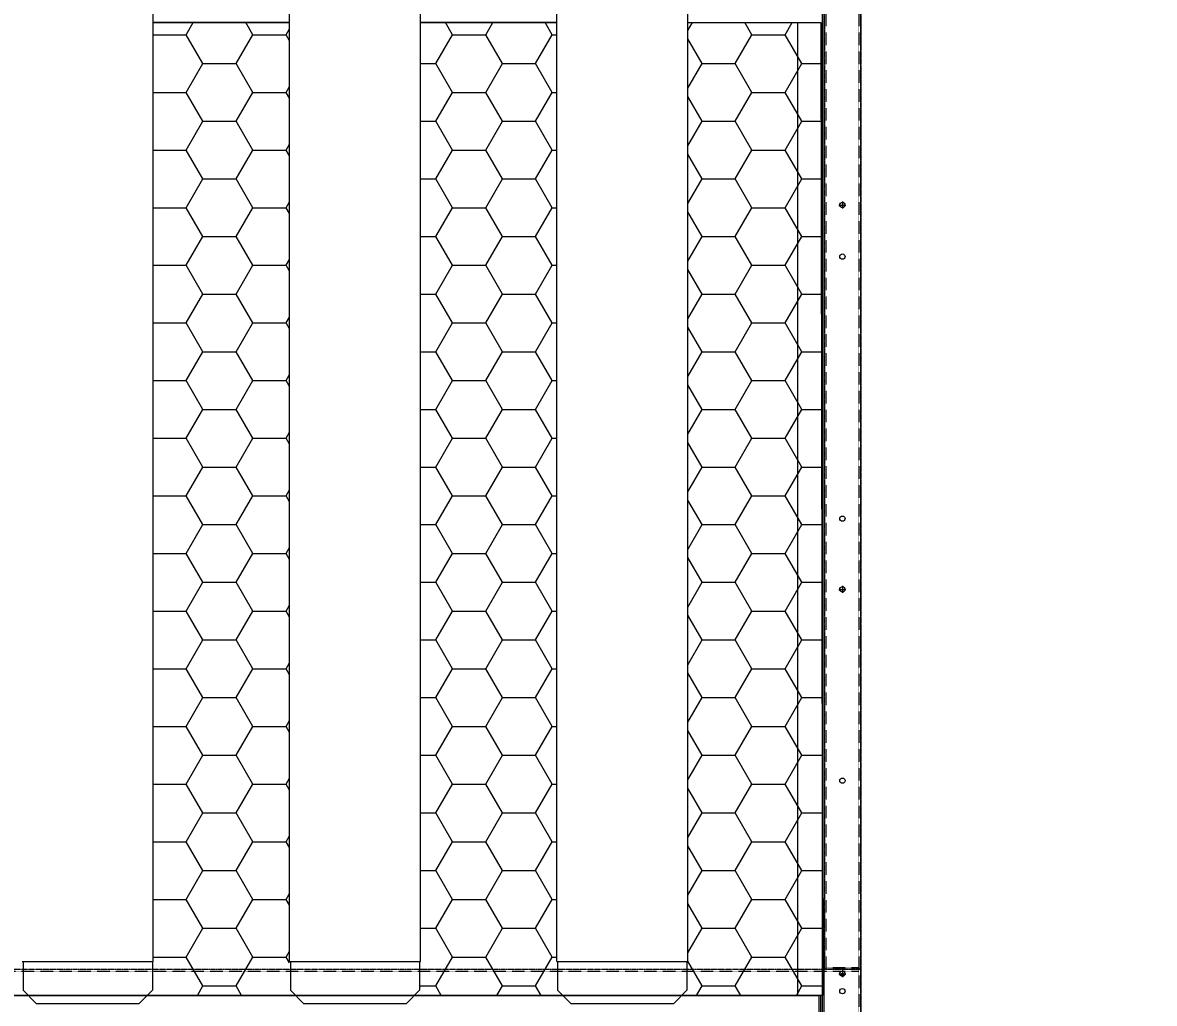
# Model space of a CAD drawing. Header units: millimetres. Extents: x -17070 to 37126, y -291348 to 36053.
# Drawn here: x 13043 to 14339, y 23361 to 24484 of the extents above; entities that cross this region are included whole.
import ezdxf

# ---------------------------------------------------------------- set-up
doc = ezdxf.new("R2010")
doc.units = ezdxf.units.MM
for name, pattern in [('CENTER', [2, 1.25, -0.25, 0.25, -0.25]), ('HIDDEN', [0.375, 0.25, -0.125]), ('HIDDENX2', [0.75, 0.5, -0.25])]:
    doc.linetypes.add(name, pattern=pattern)
doc.layers.add('center', color=1, linetype='CENTER')
doc.layers.add('HIDD', color=2, linetype='HIDDENX2')
doc.styles.get("Standard").update_dxf_attribs({"font": 'arial.ttf'})
doc.dimstyles.new('1.40', dxfattribs={"dimscale": 20, "dimtxt": 1.5, "dimasz": 1, "dimexe": 0.5, "dimexo": 0.5, "dimgap": 0.5, "dimtad": 1, "dimdec": 0, "dimzin": 0, "dimdsep": 46, "dimtxsty": 'Standard', "dimcen": 0, "dimclrd": 2, "dimclre": 2, "dimclrt": 3, "dimadec": 0, "dimazin": 0, "dimtfac": 1, "dimtdec": 0, "dimtmove": 0, "dimatfit": 0, "dimfxl": 1, "dimtolj": 1, "dimtzin": 0, "dimlwd": -1, "dimlwe": -1, "dimarcsym": 0})

# ---------------------------------------------------------------- blocks, each defined once
blk = doc.blocks.new('*D838')
at = {"color": 2, "transparency": 16777216}
for p, q in [((15614.9, 23380.1), (15614.9, 23500.1)), ((13832.8, 23260.1), (15624.9, 23260.1)), ((15614.9, 23260.1), (15614.9, 22840.1)), ((14103, 22840.1), (15624.9, 22840.1)), ((15614.9, 22720.1), (15614.9, 22165.7))]:
    blk.add_line(p, q, dxfattribs=at)
for points in [[(15594.9, 23380.1), (15634.9, 23380.1), (15614.9, 23260.1)], [(15594.9, 22720.1), (15634.9, 22720.1), (15614.9, 22840.1)]]:
    blk.add_solid(points, dxfattribs=at)
at = {"layer": 'Defpoints', "color": 0, "transparency": 16777216}
for p in [(13732.8, 23260.1), (14003, 22840.1), (15614.9, 22840.1)]:
    blk.add_point(p, dxfattribs=at)
at = {"color": 3, "lineweight": 5, "transparency": 16777216, "insert": (15483.4, 22382.9), "char_height": 140, "attachment_point": 5, "rotation": 90}
blk.add_mtext('\\A1;420', dxfattribs=at)
blk = doc.blocks.new('3')
at = {"color": 7, "lineweight": 20, "ltscale": 0.280701}
for p, q in [((13959.4, 23102.8), (13959.4, 25669.5)), ((13961, 23102.6), (13961, 25669.7)), ((14003, 23344.6), (14003, 25645.6)), ((13349, 24484), (13193, 24484)), ((13655, 24484), (13499, 24484)), ((13931, 23370.3), (13931, 24484)), ((13978.1, 24275.1), (13985.9, 24275.1)), ((13982, 24279), (13982, 24271.2)), ((13978.1, 23835.1), (13985.9, 23835.1)), ((13982, 23839), (13982, 23831.2)), ((13978.1, 23395.1), (13985.9, 23395.1)), ((13982, 23399), (13982, 23391.2)), ((10750.5, 23370.3), (13955.5, 23370.3)), ((13955.5, 23340.1), (13955.5, 23370.3)), ((13957, 23370.1), (13957, 23343.6)), ((13959, 23370.1), (13957, 23370.1)), ((13959, 23370.1), (13959, 23343.6))]:
    blk.add_line(p, q, dxfattribs=at)
at = {"lineweight": 20}
for p, q in [((13193, 23409.1), (13193, 25605.1)), ((13349, 23409.1), (13349, 25605.1)), ((13499, 23409.1), (13499, 25605.1)), ((13655, 23409.1), (13655, 25605.1)), ((13805, 23409.1), (13805, 25605.1)), ((13043, 23409.1), (13193, 23409.1)), ((13044, 23409.1), (13044, 23376.1)), ((13192, 23409.1), (13192, 23376.1)), ((13349, 23409.1), (13499, 23409.1)), ((13350, 23409.1), (13350, 23376.1)), ((13498, 23409.1), (13498, 23376.1)), ((13655, 23409.1), (13805, 23409.1)), ((13656, 23409.1), (13656, 23376.1)), ((13804, 23409.1), (13804, 23376.1)), ((13044, 23376.1), (13059, 23361.1)), ((13192, 23376.1), (13177, 23361.1)), ((13350, 23376.1), (13365, 23361.1)), ((13498, 23376.1), (13483, 23361.1)), ((13656, 23376.1), (13671, 23361.1)), ((13804, 23376.1), (13789, 23361.1)), ((13059, 23361.1), (13177, 23361.1)), ((13365, 23361.1), (13483, 23361.1)), ((13671, 23361.1), (13789, 23361.1))]:
    blk.add_line(p, q, dxfattribs=at)
at = {"color": 7, "linetype": 'Continuous', "lineweight": 20}
for p, q in [((13230.8, 24470.1), (13238.8, 24484)), ((13307, 24470.1), (13299, 24484)), ((13345.1, 24470.1), (13349, 24476.9)), ((13535.6, 24470.1), (13527.6, 24484)), ((13573.7, 24470.1), (13581.7, 24484)), ((13649.9, 24470.1), (13641.9, 24484)), ((13805, 24474.8), (13810.3, 24484)), ((13878.5, 24470.1), (13870.5, 24484)), ((13916.6, 24470.1), (13924.6, 24484)), ((13193, 24470.1), (13230.8, 24470.1)), ((13249.8, 24437.1), (13230.8, 24470.1)), ((13287.9, 24437.1), (13307, 24470.1)), ((13307, 24470.1), (13345.1, 24470.1)), ((13349, 24463.3), (13345.1, 24470.1)), ((13516.5, 24437.1), (13535.6, 24470.1)), ((13535.6, 24470.1), (13573.7, 24470.1)), ((13592.7, 24437.1), (13573.7, 24470.1)), ((13630.8, 24437.1), (13649.9, 24470.1)), ((13649.9, 24470.1), (13655, 24470.1)), ((13821.3, 24437.1), (13805, 24465.4)), ((13859.4, 24437.1), (13878.5, 24470.1)), ((13878.5, 24470.1), (13916.6, 24470.1)), ((13935.6, 24437.1), (13916.6, 24470.1)), ((13230.8, 24404.1), (13249.8, 24437.1)), ((13249.8, 24437.1), (13287.9, 24437.1)), ((13307, 24404.1), (13287.9, 24437.1)), ((13499, 24437.1), (13516.5, 24437.1)), ((13535.6, 24404.1), (13516.5, 24437.1)), ((13573.7, 24404.1), (13592.7, 24437.1)), ((13592.7, 24437.1), (13630.8, 24437.1)), ((13649.9, 24404.1), (13630.8, 24437.1)), ((13805, 24408.8), (13821.3, 24437.1)), ((13821.3, 24437.1), (13859.4, 24437.1)), ((13878.5, 24404.1), (13859.4, 24437.1)), ((13916.6, 24404.1), (13935.6, 24437.1)), ((13935.6, 24437.1), (13957.5, 24437.1)), ((13193, 24404.1), (13230.8, 24404.1)), ((13249.8, 24371.1), (13230.8, 24404.1)), ((13287.9, 24371.1), (13307, 24404.1)), ((13307, 24404.1), (13345.1, 24404.1)), ((13345.1, 24404.1), (13349, 24410.9)), ((13349, 24397.3), (13345.1, 24404.1)), ((13516.5, 24371.1), (13535.6, 24404.1)), ((13535.6, 24404.1), (13573.7, 24404.1)), ((13592.7, 24371.1), (13573.7, 24404.1)), ((13630.8, 24371.1), (13649.9, 24404.1)), ((13649.9, 24404.1), (13655, 24404.1)), ((13821.3, 24371.1), (13805, 24399.4)), ((13859.4, 24371.1), (13878.5, 24404.1)), ((13878.5, 24404.1), (13916.6, 24404.1)), ((13935.6, 24371.1), (13916.6, 24404.1)), ((13230.8, 24338.1), (13249.8, 24371.1)), ((13249.8, 24371.1), (13287.9, 24371.1)), ((13307, 24338.1), (13287.9, 24371.1)), ((13499, 24371.1), (13516.5, 24371.1)), ((13535.6, 24338.1), (13516.5, 24371.1)), ((13573.7, 24338.1), (13592.7, 24371.1)), ((13592.7, 24371.1), (13630.8, 24371.1)), ((13649.9, 24338.1), (13630.8, 24371.1)), ((13805, 24342.8), (13821.3, 24371.1)), ((13821.3, 24371.1), (13859.4, 24371.1)), ((13878.5, 24338.1), (13859.4, 24371.1)), ((13916.6, 24338.1), (13935.6, 24371.1)), ((13935.6, 24371.1), (13957.6, 24371.1)), ((13193, 24338.1), (13230.8, 24338.1)), ((13249.8, 24305.1), (13230.8, 24338.1)), ((13287.9, 24305.1), (13307, 24338.1)), ((13307, 24338.1), (13345.1, 24338.1)), ((13345.1, 24338.1), (13349, 24344.9)), ((13349, 24331.3), (13345.1, 24338.1)), ((13516.5, 24305.1), (13535.6, 24338.1)), ((13535.6, 24338.1), (13573.7, 24338.1)), ((13592.7, 24305.1), (13573.7, 24338.1)), ((13630.8, 24305.1), (13649.9, 24338.1)), ((13649.9, 24338.1), (13655, 24338.1)), ((13821.3, 24305.1), (13805, 24333.4)), ((13859.4, 24305.1), (13878.5, 24338.1)), ((13878.5, 24338.1), (13916.6, 24338.1)), ((13935.6, 24305.1), (13916.6, 24338.1)), ((13230.8, 24272.1), (13249.8, 24305.1)), ((13249.8, 24305.1), (13287.9, 24305.1)), ((13307, 24272.1), (13287.9, 24305.1)), ((13499, 24305.1), (13516.5, 24305.1)), ((13535.6, 24272.1), (13516.5, 24305.1)), ((13573.7, 24272.1), (13592.7, 24305.1)), ((13592.7, 24305.1), (13630.8, 24305.1)), ((13649.9, 24272.1), (13630.8, 24305.1)), ((13805, 24276.8), (13821.3, 24305.1)), ((13821.3, 24305.1), (13859.4, 24305.1)), ((13878.5, 24272.1), (13859.4, 24305.1)), ((13916.6, 24272.1), (13935.6, 24305.1)), ((13935.6, 24305.1), (13957.7, 24305.1)), ((13193, 24272.1), (13230.8, 24272.1)), ((13249.8, 24239.1), (13230.8, 24272.1)), ((13287.9, 24239.1), (13307, 24272.1)), ((13307, 24272.1), (13345.1, 24272.1)), ((13345.1, 24272.1), (13349, 24278.9)), ((13349, 24265.3), (13345.1, 24272.1)), ((13516.5, 24239.1), (13535.6, 24272.1)), ((13535.6, 24272.1), (13573.7, 24272.1)), ((13592.7, 24239.1), (13573.7, 24272.1)), ((13630.8, 24239.1), (13649.9, 24272.1)), ((13649.9, 24272.1), (13655, 24272.1)), ((13859.4, 24239.1), (13878.5, 24272.1)), ((13878.5, 24272.1), (13916.6, 24272.1)), ((13935.6, 24239.1), (13916.6, 24272.1)), ((13821.3, 24239.1), (13805, 24267.4)), ((13230.8, 24206.1), (13249.8, 24239.1)), ((13249.8, 24239.1), (13287.9, 24239.1)), ((13307, 24206.1), (13287.9, 24239.1)), ((13499, 24239.1), (13516.5, 24239.1)), ((13535.6, 24206.1), (13516.5, 24239.1)), ((13573.7, 24206.1), (13592.7, 24239.1)), ((13592.7, 24239.1), (13630.8, 24239.1)), ((13649.9, 24206.1), (13630.8, 24239.1)), ((13805, 24210.9), (13821.3, 24239.1)), ((13821.3, 24239.1), (13859.4, 24239.1)), ((13878.5, 24206.1), (13859.4, 24239.1)), ((13916.6, 24206.1), (13935.6, 24239.1)), ((13935.6, 24239.1), (13957.9, 24239.1)), ((13193, 24206.1), (13230.8, 24206.1)), ((13249.8, 24173.1), (13230.8, 24206.1)), ((13287.9, 24173.1), (13307, 24206.1)), ((13307, 24206.1), (13345.1, 24206.1)), ((13345.1, 24206.1), (13349, 24212.9)), ((13349, 24199.3), (13345.1, 24206.1)), ((13516.5, 24173.1), (13535.6, 24206.1)), ((13535.6, 24206.1), (13573.7, 24206.1)), ((13592.7, 24173.1), (13573.7, 24206.1)), ((13630.8, 24173.1), (13649.9, 24206.1)), ((13649.9, 24206.1), (13655, 24206.1)), ((13859.4, 24173.1), (13878.5, 24206.1)), ((13878.5, 24206.1), (13916.6, 24206.1)), ((13935.6, 24173.1), (13916.6, 24206.1)), ((13821.3, 24173.1), (13805, 24201.4)), ((13230.8, 24140.1), (13249.8, 24173.1)), ((13249.8, 24173.1), (13287.9, 24173.1)), ((13307, 24140.1), (13287.9, 24173.1)), ((13499, 24173.1), (13516.5, 24173.1)), ((13535.6, 24140.1), (13516.5, 24173.1)), ((13573.7, 24140.1), (13592.7, 24173.1)), ((13592.7, 24173.1), (13630.8, 24173.1)), ((13649.9, 24140.1), (13630.8, 24173.1)), ((13805, 24144.9), (13821.3, 24173.1)), ((13821.3, 24173.1), (13859.4, 24173.1)), ((13878.5, 24140.1), (13859.4, 24173.1)), ((13916.6, 24140.1), (13935.6, 24173.1)), ((13935.6, 24173.1), (13958, 24173.1)), ((13193, 24140.1), (13230.8, 24140.1)), ((13249.8, 24107.1), (13230.8, 24140.1)), ((13287.9, 24107.1), (13307, 24140.1)), ((13307, 24140.1), (13345.1, 24140.1)), ((13345.1, 24140.1), (13349, 24146.9)), ((13349, 24133.3), (13345.1, 24140.1)), ((13516.5, 24107.1), (13535.6, 24140.1)), ((13535.6, 24140.1), (13573.7, 24140.1)), ((13592.7, 24107.1), (13573.7, 24140.1)), ((13630.8, 24107.1), (13649.9, 24140.1)), ((13649.9, 24140.1), (13655, 24140.1)), ((13859.4, 24107.1), (13878.5, 24140.1)), ((13878.5, 24140.1), (13916.6, 24140.1)), ((13935.6, 24107.1), (13916.6, 24140.1)), ((13821.3, 24107.1), (13805, 24135.4)), ((13230.8, 24074.2), (13249.8, 24107.1)), ((13249.8, 24107.1), (13287.9, 24107.1)), ((13307, 24074.2), (13287.9, 24107.1)), ((13499, 24107.1), (13516.5, 24107.1)), ((13535.6, 24074.2), (13516.5, 24107.1)), ((13573.7, 24074.2), (13592.7, 24107.1)), ((13592.7, 24107.1), (13630.8, 24107.1)), ((13649.9, 24074.2), (13630.8, 24107.1)), ((13805, 24078.9), (13821.3, 24107.1)), ((13821.3, 24107.1), (13859.4, 24107.1)), ((13878.5, 24074.2), (13859.4, 24107.1)), ((13916.6, 24074.2), (13935.6, 24107.1)), ((13935.6, 24107.1), (13958.1, 24107.1)), ((13193, 24074.2), (13230.8, 24074.2)), ((13249.8, 24041.2), (13230.8, 24074.2)), ((13287.9, 24041.2), (13307, 24074.2)), ((13307, 24074.2), (13345.1, 24074.2)), ((13345.1, 24074.2), (13349, 24081)), ((13349, 24067.4), (13345.1, 24074.2)), ((13516.5, 24041.2), (13535.6, 24074.2)), ((13535.6, 24074.2), (13573.7, 24074.2)), ((13592.7, 24041.2), (13573.7, 24074.2)), ((13630.8, 24041.2), (13649.9, 24074.2)), ((13649.9, 24074.2), (13655, 24074.2)), ((13859.4, 24041.2), (13878.5, 24074.2)), ((13878.5, 24074.2), (13916.6, 24074.2)), ((13935.6, 24041.2), (13916.6, 24074.2)), ((13821.3, 24041.2), (13805, 24069.4)), ((13230.8, 24008.2), (13249.8, 24041.2)), ((13249.8, 24041.2), (13287.9, 24041.2)), ((13307, 24008.2), (13287.9, 24041.2)), ((13499, 24041.2), (13516.5, 24041.2)), ((13535.6, 24008.2), (13516.5, 24041.2)), ((13573.7, 24008.2), (13592.7, 24041.2)), ((13592.7, 24041.2), (13630.8, 24041.2)), ((13649.9, 24008.2), (13630.8, 24041.2)), ((13805, 24012.9), (13821.3, 24041.2)), ((13821.3, 24041.2), (13859.4, 24041.2)), ((13878.5, 24008.2), (13859.4, 24041.2)), ((13916.6, 24008.2), (13935.6, 24041.2)), ((13935.6, 24041.2), (13958.2, 24041.2)), ((13345.1, 24008.2), (13349, 24015)), ((13193, 24008.2), (13230.8, 24008.2)), ((13249.8, 23975.2), (13230.8, 24008.2)), ((13287.9, 23975.2), (13307, 24008.2)), ((13307, 24008.2), (13345.1, 24008.2)), ((13349, 24001.4), (13345.1, 24008.2)), ((13516.5, 23975.2), (13535.6, 24008.2)), ((13535.6, 24008.2), (13573.7, 24008.2)), ((13592.7, 23975.2), (13573.7, 24008.2)), ((13630.8, 23975.2), (13649.9, 24008.2)), ((13649.9, 24008.2), (13655, 24008.2)), ((13821.3, 23975.2), (13805, 24003.4)), ((13859.4, 23975.2), (13878.5, 24008.2)), ((13878.5, 24008.2), (13916.6, 24008.2)), ((13935.6, 23975.2), (13916.6, 24008.2)), ((13230.8, 23942.2), (13249.8, 23975.2)), ((13249.8, 23975.2), (13287.9, 23975.2)), ((13307, 23942.2), (13287.9, 23975.2)), ((13499, 23975.2), (13516.5, 23975.2)), ((13535.6, 23942.2), (13516.5, 23975.2)), ((13573.7, 23942.2), (13592.7, 23975.2)), ((13592.7, 23975.2), (13630.8, 23975.2)), ((13649.9, 23942.2), (13630.8, 23975.2)), ((13805, 23946.9), (13821.3, 23975.2)), ((13821.3, 23975.2), (13859.4, 23975.2)), ((13878.5, 23942.2), (13859.4, 23975.2)), ((13916.6, 23942.2), (13935.6, 23975.2)), ((13935.6, 23975.2), (13958.3, 23975.2)), ((13345.1, 23942.2), (13349, 23949)), ((13193, 23942.2), (13230.8, 23942.2)), ((13249.8, 23909.2), (13230.8, 23942.2)), ((13287.9, 23909.2), (13307, 23942.2)), ((13307, 23942.2), (13345.1, 23942.2)), ((13349, 23935.4), (13345.1, 23942.2)), ((13516.5, 23909.2), (13535.6, 23942.2)), ((13535.6, 23942.2), (13573.7, 23942.2)), ((13592.7, 23909.2), (13573.7, 23942.2)), ((13630.8, 23909.2), (13649.9, 23942.2)), ((13649.9, 23942.2), (13655, 23942.2)), ((13821.3, 23909.2), (13805, 23937.4)), ((13859.4, 23909.2), (13878.5, 23942.2)), ((13878.5, 23942.2), (13916.6, 23942.2)), ((13935.6, 23909.2), (13916.6, 23942.2)), ((13230.8, 23876.2), (13249.8, 23909.2)), ((13249.8, 23909.2), (13287.9, 23909.2)), ((13307, 23876.2), (13287.9, 23909.2)), ((13499, 23909.2), (13516.5, 23909.2)), ((13535.6, 23876.2), (13516.5, 23909.2)), ((13573.7, 23876.2), (13592.7, 23909.2)), ((13592.7, 23909.2), (13630.8, 23909.2)), ((13649.9, 23876.2), (13630.8, 23909.2)), ((13805, 23880.9), (13821.3, 23909.2)), ((13821.3, 23909.2), (13859.4, 23909.2)), ((13878.5, 23876.2), (13859.4, 23909.2)), ((13916.6, 23876.2), (13935.6, 23909.2)), ((13935.6, 23909.2), (13958.4, 23909.2)), ((13345.1, 23876.2), (13349, 23883)), ((13193, 23876.2), (13230.8, 23876.2)), ((13249.8, 23843.2), (13230.8, 23876.2)), ((13287.9, 23843.2), (13307, 23876.2)), ((13307, 23876.2), (13345.1, 23876.2)), ((13349, 23869.4), (13345.1, 23876.2)), ((13516.5, 23843.2), (13535.6, 23876.2)), ((13535.6, 23876.2), (13573.7, 23876.2)), ((13592.7, 23843.2), (13573.7, 23876.2)), ((13630.8, 23843.2), (13649.9, 23876.2)), ((13649.9, 23876.2), (13655, 23876.2)), ((13821.3, 23843.2), (13805, 23871.5)), ((13859.4, 23843.2), (13878.5, 23876.2)), ((13878.5, 23876.2), (13916.6, 23876.2)), ((13935.6, 23843.2), (13916.6, 23876.2)), ((13230.8, 23810.2), (13249.8, 23843.2)), ((13249.8, 23843.2), (13287.9, 23843.2)), ((13307, 23810.2), (13287.9, 23843.2)), ((13499, 23843.2), (13516.5, 23843.2)), ((13535.6, 23810.2), (13516.5, 23843.2)), ((13573.7, 23810.2), (13592.7, 23843.2)), ((13592.7, 23843.2), (13630.8, 23843.2)), ((13649.9, 23810.2), (13630.8, 23843.2)), ((13805, 23814.9), (13821.3, 23843.2)), ((13821.3, 23843.2), (13859.4, 23843.2)), ((13878.5, 23810.2), (13859.4, 23843.2)), ((13916.6, 23810.2), (13935.6, 23843.2)), ((13935.6, 23843.2), (13958.6, 23843.2)), ((13345.1, 23810.2), (13349, 23817)), ((13193, 23810.2), (13230.8, 23810.2)), ((13249.8, 23777.2), (13230.8, 23810.2)), ((13287.9, 23777.2), (13307, 23810.2)), ((13307, 23810.2), (13345.1, 23810.2)), ((13349, 23803.4), (13345.1, 23810.2)), ((13516.5, 23777.2), (13535.6, 23810.2)), ((13535.6, 23810.2), (13573.7, 23810.2)), ((13592.7, 23777.2), (13573.7, 23810.2)), ((13630.8, 23777.2), (13649.9, 23810.2)), ((13649.9, 23810.2), (13655, 23810.2)), ((13821.3, 23777.2), (13805, 23805.5)), ((13859.4, 23777.2), (13878.5, 23810.2)), ((13878.5, 23810.2), (13916.6, 23810.2)), ((13935.6, 23777.2), (13916.6, 23810.2)), ((13230.8, 23744.2), (13249.8, 23777.2)), ((13249.8, 23777.2), (13287.9, 23777.2)), ((13307, 23744.2), (13287.9, 23777.2)), ((13499, 23777.2), (13516.5, 23777.2)), ((13535.6, 23744.2), (13516.5, 23777.2)), ((13573.7, 23744.2), (13592.7, 23777.2)), ((13592.7, 23777.2), (13630.8, 23777.2)), ((13649.9, 23744.2), (13630.8, 23777.2)), ((13805, 23748.9), (13821.3, 23777.2)), ((13821.3, 23777.2), (13859.4, 23777.2)), ((13878.5, 23744.2), (13859.4, 23777.2)), ((13916.6, 23744.2), (13935.6, 23777.2)), ((13935.6, 23777.2), (13958.7, 23777.2)), ((13345.1, 23744.2), (13349, 23751)), ((13193, 23744.2), (13230.8, 23744.2)), ((13249.8, 23711.2), (13230.8, 23744.2)), ((13287.9, 23711.2), (13307, 23744.2)), ((13307, 23744.2), (13345.1, 23744.2)), ((13349, 23737.4), (13345.1, 23744.2)), ((13516.5, 23711.2), (13535.6, 23744.2)), ((13535.6, 23744.2), (13573.7, 23744.2)), ((13592.7, 23711.2), (13573.7, 23744.2)), ((13630.8, 23711.2), (13649.9, 23744.2)), ((13649.9, 23744.2), (13655, 23744.2)), ((13821.3, 23711.2), (13805, 23739.5)), ((13859.4, 23711.2), (13878.5, 23744.2)), ((13878.5, 23744.2), (13916.6, 23744.2)), ((13935.6, 23711.2), (13916.6, 23744.2)), ((13230.8, 23678.2), (13249.8, 23711.2)), ((13249.8, 23711.2), (13287.9, 23711.2)), ((13307, 23678.2), (13287.9, 23711.2)), ((13499, 23711.2), (13516.5, 23711.2)), ((13535.6, 23678.2), (13516.5, 23711.2)), ((13573.7, 23678.2), (13592.7, 23711.2)), ((13592.7, 23711.2), (13630.8, 23711.2)), ((13649.9, 23678.2), (13630.8, 23711.2)), ((13805, 23682.9), (13821.3, 23711.2)), ((13821.3, 23711.2), (13859.4, 23711.2)), ((13878.5, 23678.2), (13859.4, 23711.2)), ((13916.6, 23678.2), (13935.6, 23711.2)), ((13935.6, 23711.2), (13958.8, 23711.2)), ((13193, 23678.2), (13230.8, 23678.2)), ((13249.8, 23645.2), (13230.8, 23678.2)), ((13287.9, 23645.2), (13307, 23678.2)), ((13307, 23678.2), (13345.1, 23678.2)), ((13345.1, 23678.2), (13349, 23685)), ((13349, 23671.4), (13345.1, 23678.2)), ((13516.5, 23645.2), (13535.6, 23678.2)), ((13535.6, 23678.2), (13573.7, 23678.2)), ((13592.7, 23645.2), (13573.7, 23678.2)), ((13630.8, 23645.2), (13649.9, 23678.2)), ((13649.9, 23678.2), (13655, 23678.2)), ((13821.3, 23645.2), (13805, 23673.5)), ((13859.4, 23645.2), (13878.5, 23678.2)), ((13878.5, 23678.2), (13916.6, 23678.2)), ((13935.6, 23645.2), (13916.6, 23678.2)), ((13230.8, 23612.2), (13249.8, 23645.2)), ((13249.8, 23645.2), (13287.9, 23645.2)), ((13307, 23612.2), (13287.9, 23645.2)), ((13499, 23645.2), (13516.5, 23645.2)), ((13535.6, 23612.2), (13516.5, 23645.2)), ((13573.7, 23612.2), (13592.7, 23645.2)), ((13592.7, 23645.2), (13630.8, 23645.2)), ((13649.9, 23612.2), (13630.8, 23645.2)), ((13805, 23616.9), (13821.3, 23645.2)), ((13821.3, 23645.2), (13859.4, 23645.2)), ((13878.5, 23612.2), (13859.4, 23645.2)), ((13916.6, 23612.2), (13935.6, 23645.2)), ((13935.6, 23645.2), (13958.9, 23645.2)), ((13193, 23612.2), (13230.8, 23612.2)), ((13249.8, 23579.2), (13230.8, 23612.2)), ((13287.9, 23579.2), (13307, 23612.2)), ((13307, 23612.2), (13345.1, 23612.2)), ((13345.1, 23612.2), (13349, 23619)), ((13349, 23605.4), (13345.1, 23612.2)), ((13516.5, 23579.2), (13535.6, 23612.2)), ((13535.6, 23612.2), (13573.7, 23612.2)), ((13592.7, 23579.2), (13573.7, 23612.2)), ((13630.8, 23579.2), (13649.9, 23612.2)), ((13649.9, 23612.2), (13655, 23612.2)), ((13859.4, 23579.2), (13878.5, 23612.2)), ((13878.5, 23612.2), (13916.6, 23612.2)), ((13935.6, 23579.2), (13916.6, 23612.2)), ((13821.3, 23579.2), (13805, 23607.5)), ((13230.8, 23546.2), (13249.8, 23579.2)), ((13249.8, 23579.2), (13287.9, 23579.2)), ((13307, 23546.2), (13287.9, 23579.2)), ((13499, 23579.2), (13516.5, 23579.2)), ((13535.6, 23546.2), (13516.5, 23579.2)), ((13573.7, 23546.2), (13592.7, 23579.2)), ((13592.7, 23579.2), (13630.8, 23579.2)), ((13649.9, 23546.2), (13630.8, 23579.2)), ((13805, 23550.9), (13821.3, 23579.2)), ((13821.3, 23579.2), (13859.4, 23579.2)), ((13878.5, 23546.2), (13859.4, 23579.2)), ((13916.6, 23546.2), (13935.6, 23579.2)), ((13935.6, 23579.2), (13959, 23579.2)), ((13193, 23546.2), (13230.8, 23546.2)), ((13249.8, 23513.2), (13230.8, 23546.2)), ((13287.9, 23513.2), (13307, 23546.2)), ((13307, 23546.2), (13345.1, 23546.2)), ((13345.1, 23546.2), (13349, 23553)), ((13349, 23539.4), (13345.1, 23546.2)), ((13516.5, 23513.2), (13535.6, 23546.2)), ((13535.6, 23546.2), (13573.7, 23546.2)), ((13592.7, 23513.2), (13573.7, 23546.2)), ((13630.8, 23513.2), (13649.9, 23546.2)), ((13649.9, 23546.2), (13655, 23546.2)), ((13859.4, 23513.2), (13878.5, 23546.2)), ((13878.5, 23546.2), (13916.6, 23546.2)), ((13935.6, 23513.2), (13916.6, 23546.2)), ((13821.3, 23513.2), (13805, 23541.5)), ((13230.8, 23480.2), (13249.8, 23513.2)), ((13249.8, 23513.2), (13287.9, 23513.2)), ((13307, 23480.2), (13287.9, 23513.2)), ((13499, 23513.2), (13516.5, 23513.2)), ((13535.6, 23480.2), (13516.5, 23513.2)), ((13573.7, 23480.2), (13592.7, 23513.2)), ((13592.7, 23513.2), (13630.8, 23513.2)), ((13649.9, 23480.2), (13630.8, 23513.2)), ((13805, 23485), (13821.3, 23513.2)), ((13821.3, 23513.2), (13859.4, 23513.2)), ((13878.5, 23480.2), (13859.4, 23513.2)), ((13916.6, 23480.2), (13935.6, 23513.2)), ((13935.6, 23513.2), (13959.1, 23513.2)), ((13193, 23480.2), (13230.8, 23480.2)), ((13249.8, 23447.2), (13230.8, 23480.2)), ((13287.9, 23447.2), (13307, 23480.2)), ((13307, 23480.2), (13345.1, 23480.2)), ((13345.1, 23480.2), (13349, 23487)), ((13349, 23473.4), (13345.1, 23480.2)), ((13516.5, 23447.2), (13535.6, 23480.2)), ((13535.6, 23480.2), (13573.7, 23480.2)), ((13592.7, 23447.2), (13573.7, 23480.2)), ((13630.8, 23447.2), (13649.9, 23480.2)), ((13649.9, 23480.2), (13655, 23480.2)), ((13859.4, 23447.2), (13878.5, 23480.2)), ((13878.5, 23480.2), (13916.6, 23480.2)), ((13935.6, 23447.2), (13916.6, 23480.2)), ((13821.3, 23447.2), (13805, 23475.5)), ((13230.8, 23414.2), (13249.8, 23447.2)), ((13249.8, 23447.2), (13287.9, 23447.2)), ((13307, 23414.2), (13287.9, 23447.2)), ((13499, 23447.2), (13516.5, 23447.2)), ((13535.6, 23414.2), (13516.5, 23447.2)), ((13573.7, 23414.2), (13592.7, 23447.2)), ((13592.7, 23447.2), (13630.8, 23447.2)), ((13649.9, 23414.2), (13630.8, 23447.2)), ((13805, 23419), (13821.3, 23447.2)), ((13821.3, 23447.2), (13859.4, 23447.2)), ((13878.5, 23414.2), (13859.4, 23447.2)), ((13916.6, 23414.2), (13935.6, 23447.2)), ((13935.6, 23447.2), (13959.2, 23447.2)), ((13193, 23414.2), (13230.8, 23414.2)), ((13249.8, 23381.2), (13230.8, 23414.2)), ((13287.9, 23381.2), (13307, 23414.2)), ((13307, 23414.2), (13345.1, 23414.2)), ((13345.1, 23414.2), (13349, 23421)), ((13349, 23407.4), (13345.1, 23414.2)), ((13516.5, 23381.2), (13535.6, 23414.2)), ((13535.6, 23414.2), (13573.7, 23414.2)), ((13592.7, 23381.2), (13573.7, 23414.2)), ((13630.8, 23381.2), (13649.9, 23414.2)), ((13649.9, 23414.2), (13655, 23414.2)), ((13859.4, 23381.2), (13878.5, 23414.2)), ((13878.5, 23414.2), (13916.6, 23414.2)), ((13935.6, 23381.2), (13916.6, 23414.2)), ((13821.3, 23381.2), (13805, 23409.5)), ((13243.5, 23370.3), (13249.8, 23381.2)), ((13249.8, 23381.2), (13287.9, 23381.2)), ((13294.2, 23370.3), (13287.9, 23381.2)), ((13499, 23381.2), (13516.5, 23381.2)), ((13522.8, 23370.3), (13516.5, 23381.2)), ((13586.4, 23370.3), (13592.7, 23381.2)), ((13592.7, 23381.2), (13630.8, 23381.2)), ((13637.1, 23370.3), (13630.8, 23381.2)), ((13815, 23370.3), (13821.3, 23381.2)), ((13821.3, 23381.2), (13859.4, 23381.2)), ((13865.7, 23370.3), (13859.4, 23381.2)), ((13929.3, 23370.3), (13935.6, 23381.2)), ((13935.6, 23381.2), (13959.4, 23381.2))]:
    blk.add_line(p, q, dxfattribs=at)
at = {"color": 0, "lineweight": 20}
for points in [[(13805, 24484), (13957.4, 24484), (13959.4, 23370.3), (10750.5, 23370.3), (10748.5, 24484), (10901, 24484)], [(13193, 24484), (13349, 24484)], [(13499, 24484), (13655, 24484)]]:
    blk.add_lwpolyline(points, dxfattribs=at)
at = {"color": 7, "lineweight": 20, "ltscale": 0.280701}
for centre in [(13982, 24275.1), (13982, 23835.1), (13982, 23395.1)]:
    blk.add_circle(centre, 3, dxfattribs=at)
at = {"color": 7, "lineweight": 20}
for centre in [(13982, 24216.1), (13982, 23916.1), (13982, 23616.1), (13982, 23375.1)]:
    blk.add_circle(centre, 3, dxfattribs=at)
at = {"color": 7, "lineweight": 20, "ltscale": 0.280701}
for centre, radius, start, end in [((13982, 23398.1), 4.5, 228.5904, 311.4465), ((13982, 23392.1), 3, 43.4325, 136.5675)]:
    blk.add_arc(centre, radius, start, end, dxfattribs=at)
at = {"layer": 'center', "lineweight": 20}
for p, q in [((13961, 26040.1), (13961, 23400.3)), ((14003, 26040.1), (14003, 22840.1)), ((14003, 23400.3), (13961, 23400.3)), ((10703, 23400.1), (14003, 23400.1))]:
    blk.add_line(p, q, dxfattribs=at)
at = {"layer": 'HIDD', "linetype": 'HIDDEN', "lineweight": 20}
for p, q in [((13963, 26038.1), (13963, 23400.3)), ((14001, 26038.1), (14001, 22840.1)), ((10705, 23398.1), (14001, 23398.1)), ((14001, 23398.1), (14001, 23342.1))]:
    blk.add_line(p, q, dxfattribs=at)
blk.add_lwpolyline([(13963, 23402.3), (14001, 23402.3)], dxfattribs=at)

msp = doc.modelspace()

# ---------------------------------------------------------------- block references
msp.add_blockref('3', (0, 0))

# ---------------------------------------------------------------- dimensions: what is measured, and where the dimension line sits
at = {"lineweight": 5}
dim = msp.add_linear_dim(base=(15614.9, 22840.1), p1=(13732.8, 23260.1), p2=(14003, 22840.1), angle=90, dimstyle='1.40', override={"dimtxt": 7, "dimasz": 6, "dimexo": 5, "dimgap": 3}, dxfattribs=at)
dim.commit()
dim.dimension.update_dxf_attribs({"geometry": '*D838', "text_midpoint": (15483.4, 22382.9)})

doc.saveas('drawing.dxf')
